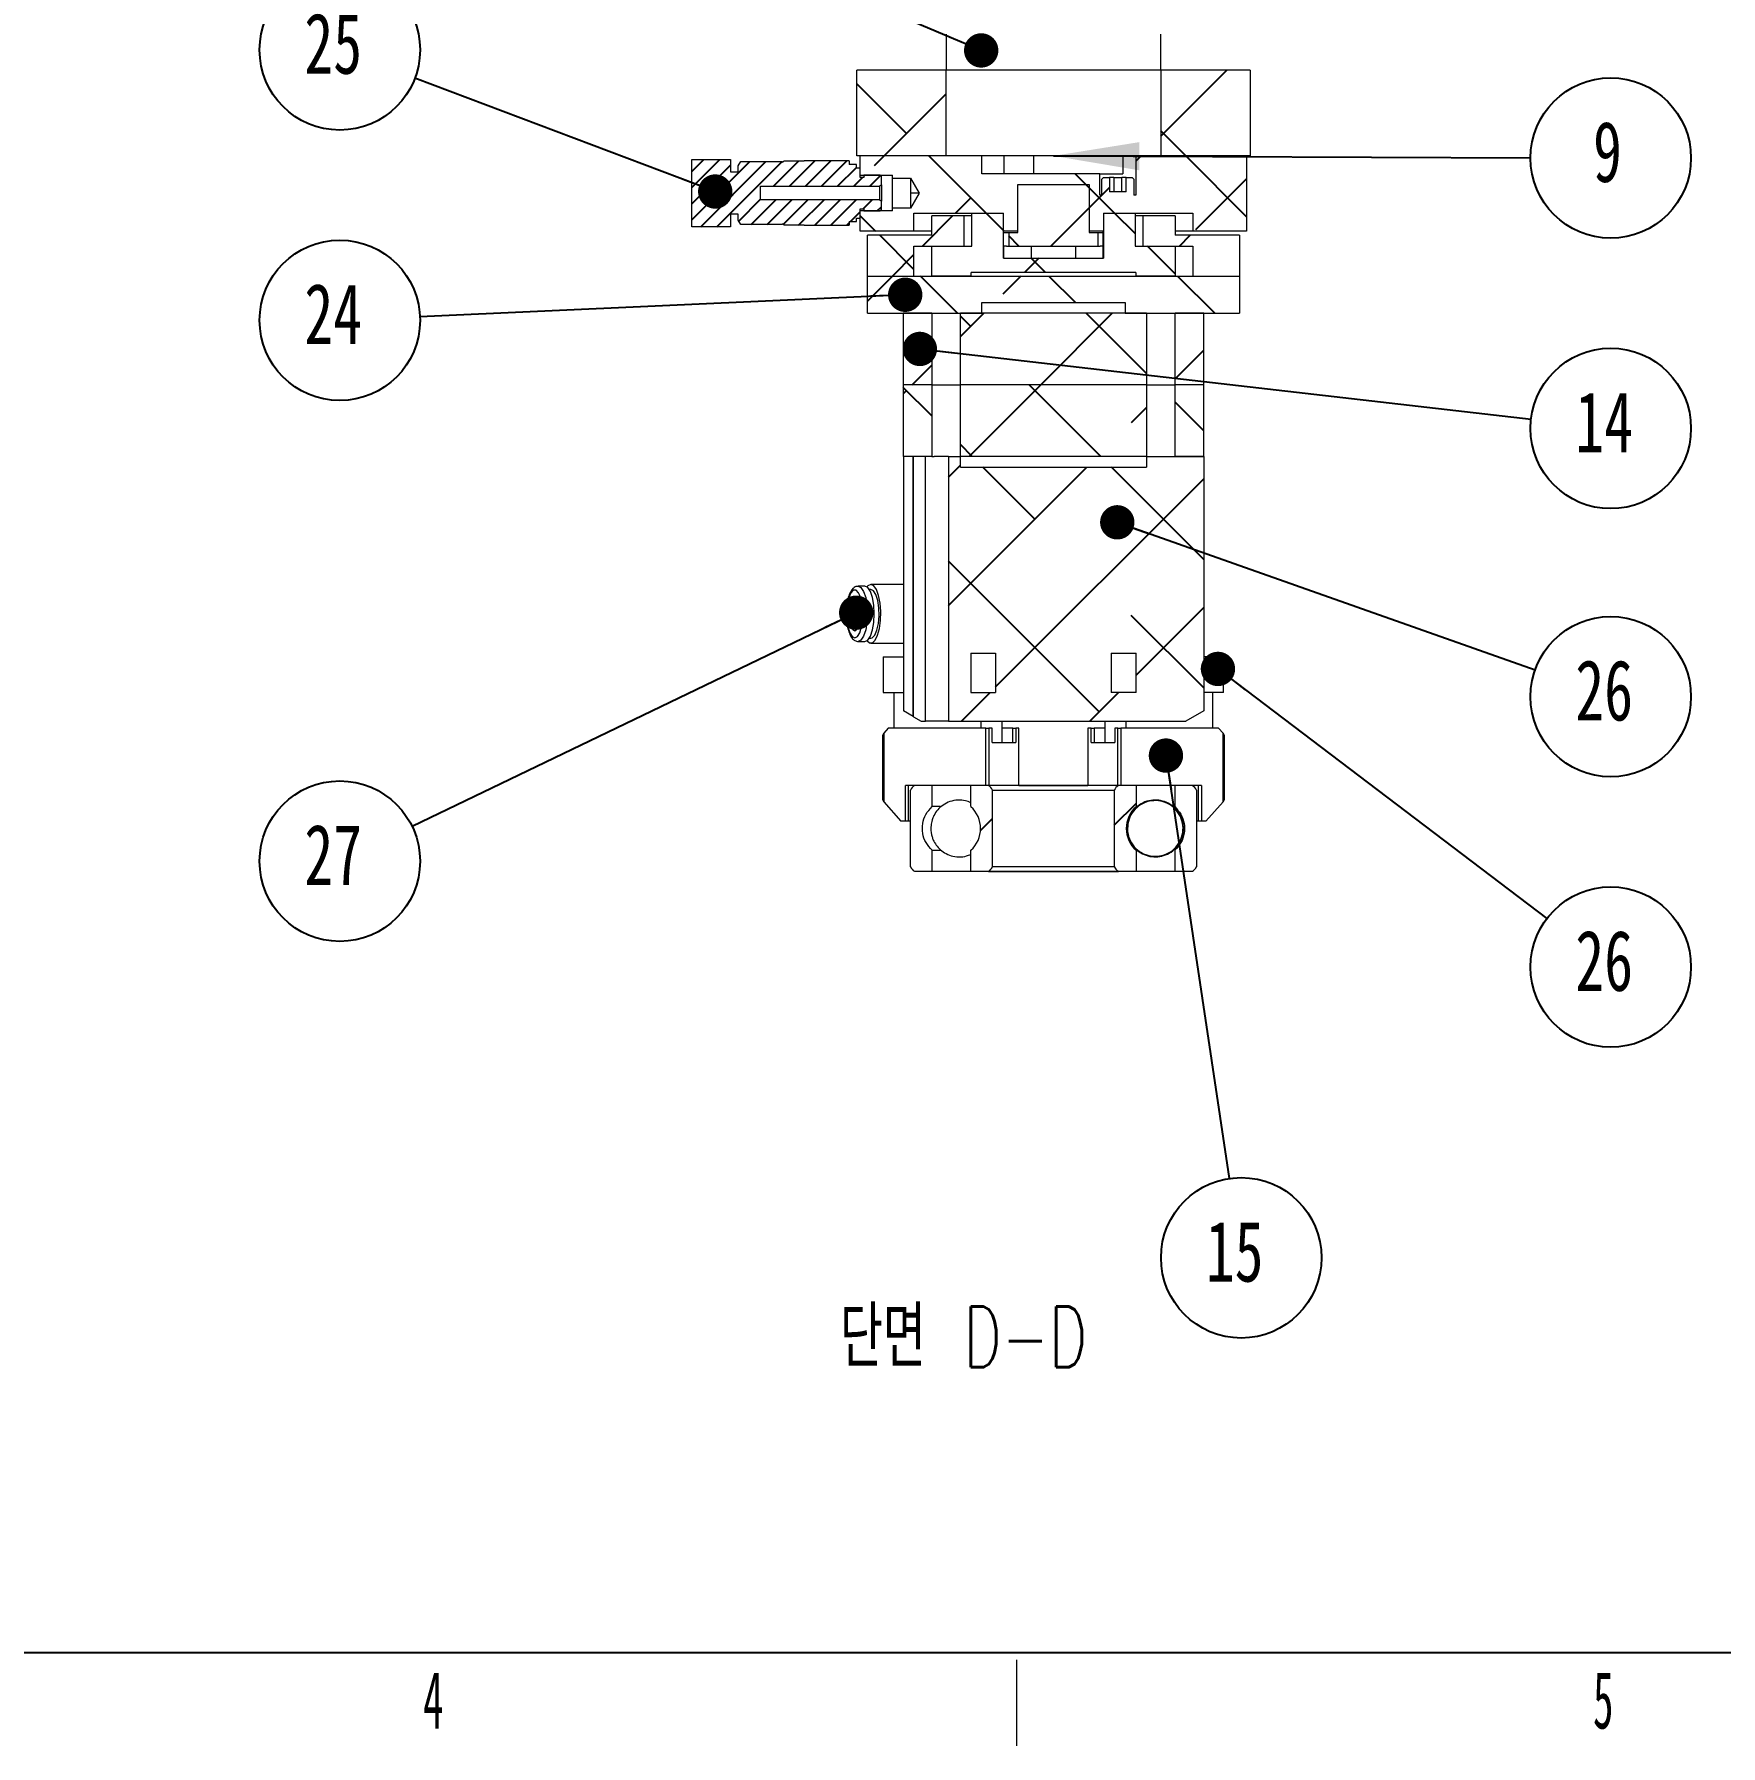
# Model space of a CAD drawing. Header units: millimetres. Extents: x 19 to 1665, y -46 to 1184.
# Drawn here: x 542.7 to 778.4, y 8.2 to 247.4 of the extents above; entities that cross this region are included whole.
import ezdxf

# ---------------------------------------------------------------- set-up
doc = ezdxf.new("R2010")
doc.units = ezdxf.units.MM
doc.header["$LTSCALE"] = 4
doc.layers.add('12', color=4, linetype='Continuous')
doc.layers.add('5', color=11, linetype='Continuous')
doc.styles.add('SLDTEXTSTYLE18', font='TXT', dxfattribs={"width": 0.7, "bigfont": 'bigfont'})
doc.styles.add('SLDTEXTSTYLE2', font='TXT', dxfattribs={"width": 0.7})
doc.styles.add('SLDTEXTSTYLE5', font='TXT', dxfattribs={"width": 0.525})
doc.dimstyles.new('SLDDIMSTYLE0', dxfattribs={"dimtxt": 0.18, "dimasz": 4.8, "dimexe": 0, "dimexo": 0.0625, "dimgap": 0, "dimtad": 0, "dimtih": 1, "dimtoh": 1, "dimdec": 0, "dimrnd": 1e-09, "dimzin": 0, "dimdsep": 46, "dimtxsty": 'Standard', "dimblk1": 'DOT', "dimblk2": 'DOT', "dimsah": 1, "dimcen": 0.09, "dimadec": 0, "dimazin": 0, "dimtfac": 4.8, "dimtdec": 0, "dimtofl": 0, "dimtmove": 0, "dimatfit": 3, "dimldrblk": 'DOT', "dimfxl": 0, "dimfrac": 2, "dimtolj": 1, "dimtzin": 0, "dimarcsym": 0})
doc.dimstyles.new('SLDDIMSTYLE1', dxfattribs={"dimtxt": 0.18, "dimasz": 12, "dimexe": 0, "dimexo": 0.0625, "dimgap": 0, "dimtad": 0, "dimtih": 1, "dimtoh": 1, "dimdec": 0, "dimrnd": 1e-09, "dimzin": 0, "dimdsep": 46, "dimtxsty": 'Standard', "dimsah": 1, "dimcen": 0.09, "dimadec": 0, "dimazin": 0, "dimtfac": 12, "dimtdec": 0, "dimtofl": 0, "dimtmove": 0, "dimatfit": 3, "dimfxl": 0, "dimfrac": 2, "dimtolj": 1, "dimtzin": 0, "dimarcsym": 0})

# ---------------------------------------------------------------- blocks, each defined once
blk = doc.blocks.new('블록12')
blk.add_line((31.99, 21.2), (1651.99, 21.2))
at = {"color": 9, "linetype": 'Continuous', "lineweight": 18}
blk.add_line((679.99, 8.18), (679.99, 20.18), dxfattribs=at)
blk = doc.blocks.new('SW_NOTE_0_17')
at = {"layer": '12', "color": 0}
blk.add_circle((11.21, -0.04), 11.21, dxfattribs=at)
at = {"layer": '12', "color": 0, "insert": (10.75, 5.09), "char_height": 8.47, "attachment_point": 2, "style": 'SLDTEXTSTYLE2'}
blk.add_mtext('9', dxfattribs=at)
blk = doc.blocks.new('SW_NOTE_0_18')
at = {"layer": '12', "color": 0}
blk.add_circle((11.14, -1.28), 11.21, dxfattribs=at)
at = {"layer": '12', "color": 0, "insert": (10.22, 3.85), "char_height": 8.467, "attachment_point": 2, "style": 'SLDTEXTSTYLE2'}
blk.add_mtext('14', dxfattribs=at)
blk = doc.blocks.new('_Dot')
at = {"color": 0, "linetype": 'ByBlock', "lineweight": -2}
blk.add_line((-0.5, 0), (-1, 0), dxfattribs=at)
at = {"color": 0, "linetype": 'ByBlock', "const_width": 0.5}
blk.add_lwpolyline([(-0.25, 0, 1), (0.25, 0, 1)], format="xyb", close=True, dxfattribs=at)
blk = doc.blocks.new('SW_NOTE_0_19')
at = {"layer": '12', "color": 0}
blk.add_circle((10.57, -3.74), 11.21, dxfattribs=at)
at = {"layer": '12', "color": 0, "insert": (9.65, 1.4), "char_height": 8.467, "attachment_point": 2, "style": 'SLDTEXTSTYLE2'}
blk.add_mtext('26', dxfattribs=at)
blk = doc.blocks.new('SW_NOTE_0_20')
at = {"layer": '12', "color": 0}
blk.add_circle((8.93, -6.78), 11.21, dxfattribs=at)
at = {"layer": '12', "color": 0, "insert": (8.01, -1.64), "char_height": 8.467, "attachment_point": 2, "style": 'SLDTEXTSTYLE2'}
blk.add_mtext('26', dxfattribs=at)
blk = doc.blocks.new('SW_NOTE_0_21')
at = {"layer": '12', "color": 0}
blk.add_circle((1.66, -11.09), 11.21, dxfattribs=at)
at = {"layer": '12', "color": 0, "insert": (0.74, -5.95), "char_height": 8.467, "attachment_point": 2, "style": 'SLDTEXTSTYLE2'}
blk.add_mtext('15', dxfattribs=at)
blk = doc.blocks.new('SW_NOTE_0_22')
at = {"layer": '12', "color": 0}
blk.add_circle((-10.1, -4.86), 11.21, dxfattribs=at)
at = {"layer": '12', "color": 0, "insert": (-11.02, 0.28), "char_height": 8.467, "attachment_point": 2, "style": 'SLDTEXTSTYLE2'}
blk.add_mtext('27', dxfattribs=at)
blk = doc.blocks.new('SW_NOTE_0_23')
at = {"layer": '12', "color": 0}
blk.add_circle((-11.2, -0.51), 11.21, dxfattribs=at)
at = {"layer": '12', "color": 0, "insert": (-12.12, 4.63), "char_height": 8.467, "attachment_point": 2, "style": 'SLDTEXTSTYLE2'}
blk.add_mtext('24', dxfattribs=at)
blk = doc.blocks.new('SW_NOTE_0_24')
at = {"layer": '12', "color": 0}
blk.add_circle((-10.49, 3.96), 11.21, dxfattribs=at)
at = {"layer": '12', "color": 0, "insert": (-11.41, 9.09), "char_height": 8.467, "attachment_point": 2, "style": 'SLDTEXTSTYLE2'}
blk.add_mtext('25', dxfattribs=at)

msp = doc.modelspace()

# ---------------------------------------------------------------- hatches: boundary and pattern name
at = {"layer": '5'}
h = msp.add_hatch(dxfattribs=at)
h.set_pattern_fill('ANSI38', color=256, scale=4, style=0)
h.paths.add_polyline_path([(657.6, 242.38), (657.6, 230.38), (670.1, 230.38), (670.1, 242.38)], flags=0)
h = msp.add_hatch(dxfattribs=at)
h.set_pattern_fill('ANSI38', color=256, scale=4, style=0)
h.paths.add_polyline_path([(712.6, 230.38), (712.6, 242.38), (700.1, 242.38), (700.1, 230.38)], flags=0)
h = msp.add_hatch(dxfattribs=at)
h.set_pattern_fill('ANSI31', color=256, scale=0.5, style=0)
h.paths.add_polyline_path([(658.1, 228.68), (657.55, 228.68), (657.55, 229.17), (656.55, 229.17), (656.55, 229.68), (650.25, 229.68), (647.45, 229.68), (647.25, 229.48), (647.25, 229.58), (641.39, 229.58), (641.05, 228.98), (641.05, 228.13), (639.95, 228.13), (639.95, 229.88), (634.55, 229.88), (634.55, 220.48), (639.95, 220.48), (639.95, 222.23), (641.05, 222.23), (641.05, 221.38), (641.39, 220.78), (647.25, 220.78), (647.25, 220.88), (647.45, 220.68), (650.25, 220.68), (656.55, 220.68), (656.55, 221.19), (657.55, 221.19), (657.55, 221.68), (658.1, 221.68), (658.1, 222.98), (658.6, 222.98), (658.6, 222.68), (660.9, 222.68), (661.05, 222.83), (661.05, 224.03), (660.85, 224.23), (644.15, 224.23), (644.15, 226.13), (660.85, 226.13), (661.05, 226.33), (661.05, 227.53), (660.9, 227.68), (658.6, 227.68), (658.6, 227.38), (658.1, 227.38)], flags=0)
h = msp.add_hatch(dxfattribs=at)
h.set_pattern_fill('ANSI38', color=256, scale=4, angle=90, style=0)
edge = h.paths.add_edge_path(flags=0)
edge.add_line((695.25, 227.38), (695.25, 225.38))
edge.add_line((695.25, 225.38), (692.95, 225.38))
edge.add_line((692.95, 225.38), (692.95, 227.38))
edge.add_line((692.95, 227.38), (692.1, 227.38))
edge.add_line((692.1, 227.38), (691.85, 227.13))
edge.add_line((691.85, 227.13), (691.85, 224.88))
edge.add_line((691.85, 224.88), (691.6, 224.88))
edge.add_line((691.6, 224.88), (691.6, 227.88))
edge.add_line((691.6, 227.88), (675.1, 227.88))
edge.add_line((675.1, 227.88), (675.1, 230.38))
edge.add_line((675.1, 230.38), (658.1, 230.38))
edge.add_line((658.1, 230.38), (658.1, 227.68))
edge.add_line((658.1, 227.68), (662.6, 227.68))
edge.add_line((662.6, 227.68), (662.6, 227.28))
edge.add_line((662.6, 227.28), (665.1, 227.28))
edge.add_line((665.1, 227.28), (666.31, 225.18))
edge.add_spline(control_points=[(666.31, 225.18), (666.31, 225.18), (666.31, 225.18), (666.31, 225.18), (665.9, 224.48), (665.5, 223.78), (665.1, 223.08)], knot_values=[0, 0, 0, 0, 0, 0, 0, 0.002425, 0.002425, 0.002425, 0.002425], weights=[1, 1, 1, 1, 1, 1, 1], degree=3, periodic=0)
edge.add_line((665.1, 223.08), (662.6, 223.08))
edge.add_line((662.6, 223.08), (662.6, 222.68))
edge.add_line((662.6, 222.68), (658.1, 222.68))
edge.add_line((658.1, 222.68), (658.1, 219.88))
edge.add_line((658.1, 219.88), (665.6, 219.88))
edge.add_line((665.6, 219.88), (665.6, 222.38))
edge.add_line((665.6, 222.38), (678.1, 222.38))
edge.add_line((678.1, 222.38), (678.1, 219.88))
edge.add_line((678.1, 219.88), (680.1, 219.88))
edge.add_line((680.1, 219.88), (680.1, 226.38))
edge.add_line((680.1, 226.38), (690.1, 226.38))
edge.add_line((690.1, 226.38), (690.1, 219.88))
edge.add_line((690.1, 219.88), (692.1, 219.88))
edge.add_line((692.1, 219.88), (692.1, 222.38))
edge.add_line((692.1, 222.38), (704.6, 222.38))
edge.add_line((704.6, 222.38), (704.6, 219.88))
edge.add_line((704.6, 219.88), (712.1, 219.88))
edge.add_line((712.1, 219.88), (712.1, 230.38))
edge.add_line((712.1, 230.38), (696.6, 230.38))
edge.add_line((696.6, 230.38), (696.6, 224.88))
edge.add_line((696.6, 224.88), (696.35, 224.88))
edge.add_line((696.35, 224.88), (696.35, 227.13))
edge.add_line((696.35, 227.13), (696.1, 227.38))
edge.add_line((696.1, 227.38), (695.25, 227.38))
h = msp.add_hatch(dxfattribs=at)
h.set_pattern_fill('ANSI38', color=256, scale=4, style=0)
h.paths.add_polyline_path([(690.1, 226.38), (680.1, 226.38), (680.1, 219.68), (678.86, 219.68), (678.86, 217.78), (691.33, 217.78), (691.33, 219.68), (690.1, 219.68)], flags=0)
h = msp.add_hatch(dxfattribs=at)
h.set_pattern_fill('ANSI38', color=256, scale=4, style=0)
h.paths.add_polyline_path([(665.6, 213.58), (665.6, 217.78), (672.6, 217.78), (672.6, 221.98), (668.1, 221.98), (668.1, 219.28), (659.1, 219.28), (659.1, 213.58)], flags=0)
h = msp.add_hatch(dxfattribs=at)
h.set_pattern_fill('ANSI38', color=256, scale=4, angle=90, style=0)
h.paths.add_polyline_path([(673.7, 217.78), (668.1, 217.78), (668.1, 213.58), (673.6, 213.58), (673.6, 214.08), (696.6, 214.08), (696.6, 213.58), (702.1, 213.58), (702.1, 217.78), (696.5, 217.78), (696.5, 222.38), (692.1, 222.38), (692.1, 216.08), (678.1, 216.08), (678.1, 222.38), (673.7, 222.38)], flags=0)
h = msp.add_hatch(dxfattribs=at)
h.set_pattern_fill('ANSI38', color=256, scale=4, style=0)
h.paths.add_polyline_path([(697.6, 221.98), (697.6, 217.78), (704.6, 217.78), (704.6, 213.58), (711.1, 213.58), (711.1, 219.28), (702.1, 219.28), (702.1, 221.98)], flags=0)
h = msp.add_hatch(dxfattribs=at)
h.set_pattern_fill('ANSI38', color=256, scale=4, angle=90, style=0)
h.paths.add_polyline_path([(675.1, 208.38), (675.1, 209.88), (695.1, 209.88), (695.1, 208.38), (711.1, 208.38), (711.1, 213.58), (659.1, 213.58), (659.1, 208.38)], flags=0)
h = msp.add_hatch(dxfattribs=at)
h.set_pattern_fill('ANSI38', color=256, scale=4, style=0)
h.paths.add_polyline_path([(668.1, 198.38), (668.1, 208.38), (664.1, 208.38), (664.1, 198.38)], flags=0)
h = msp.add_hatch(dxfattribs=at)
h.set_pattern_fill('ANSI38', color=256, scale=4, style=0)
h.paths.add_polyline_path([(672.1, 208.38), (672.1, 198.38), (698.1, 198.38), (698.1, 208.38)], flags=0)
h = msp.add_hatch(dxfattribs=at)
h.set_pattern_fill('ANSI38', color=256, scale=4, style=0)
h.paths.add_polyline_path([(702.1, 208.38), (702.1, 198.38), (706.1, 198.38), (706.1, 208.38)], flags=0)
h = msp.add_hatch(dxfattribs=at)
h.set_pattern_fill('ANSI38', color=256, scale=4, angle=90, style=0)
h.paths.add_polyline_path([(668.1, 188.38), (668.1, 198.38), (664.1, 198.38), (664.1, 188.38)], flags=0)
h = msp.add_hatch(dxfattribs=at)
h.set_pattern_fill('ANSI38', color=256, scale=4, angle=90, style=0)
h.paths.add_polyline_path([(672.1, 198.38), (672.1, 188.38), (698.1, 188.38), (698.1, 198.38)], flags=0)
h = msp.add_hatch(dxfattribs=at)
h.set_pattern_fill('ANSI38', color=256, scale=4, angle=90, style=0)
h.paths.add_polyline_path([(702.1, 198.38), (702.1, 188.38), (706.1, 188.38), (706.1, 198.38)], flags=0)
h = msp.add_hatch(dxfattribs=at)
h.set_pattern_fill('ANSI38', color=256, scale=4, style=0)
h.paths.add_polyline_path([(706.1, 152.83), (706.1, 188.38), (698.1, 188.38), (698.1, 186.88), (672.1, 186.88), (672.1, 188.38), (670.42, 188.38), (670.42, 151.38), (703.6, 151.38)], flags=0)
h.paths.add_polyline_path([(677.01, 155.38), (673.55, 155.38), (673.55, 160.88), (677.01, 160.88)], flags=0)
h.paths.add_polyline_path([(696.64, 160.88), (696.64, 155.38), (693.18, 155.38), (693.18, 160.88)], flags=0)
h = msp.add_hatch(dxfattribs=at)
h.set_pattern_fill('ANSI32', color=256, scale=4, style=0)
edge = h.paths.add_edge_path(flags=0)
edge.add_line((668.15, 130.38), (668.15, 133.34))
edge.add_spline(control_points=[(668.15, 133.34), (667.81, 133.64), (667.51, 134.01), (667.29, 134.4), (667.07, 134.8), (666.91, 135.24), (666.84, 135.69), (666.76, 136.14), (666.76, 136.61), (666.83, 137.06), (666.91, 137.51), (667.06, 137.95), (667.28, 138.35), (667.51, 138.75), (667.8, 139.12), (668.15, 139.43)], knot_values=[0, 0, 0, 0, 0.001366, 0.001366, 0.001366, 0.002733, 0.002733, 0.002733, 0.004099, 0.004099, 0.004099, 0.005465, 0.005465, 0.005465, 0.006846, 0.006846, 0.006846, 0.006846], weights=[1, 1, 1, 1, 1, 1, 1, 1, 1, 1, 1, 1, 1, 1, 1, 1], degree=3, periodic=0)
edge.add_line((668.15, 139.43), (668.15, 142.38))
edge.add_line((668.15, 142.38), (665.7, 142.38))
edge.add_line((665.7, 142.38), (665.68, 142.37))
edge.add_arc((666.38, 141.16), 1.4, 120, 156.3677)
edge.add_line((665.1, 141.72), (665.1, 131.04))
edge.add_arc((666.38, 131.61), 1.4, 203.6323, 240)
edge.add_line((665.68, 130.39), (665.7, 130.38))
edge.add_line((665.7, 130.38), (668.15, 130.38))
h = msp.add_hatch(dxfattribs=at)
h.set_pattern_fill('ANSI32', color=256, scale=4, style=0)
edge = h.paths.add_edge_path(flags=0)
edge.add_line((673.55, 142.38), (673.55, 139.43))
edge.add_arc((670.85, 136.38), 4.07, -48.4285, 48.4285, ccw=False)
edge.add_line((673.55, 133.34), (673.55, 130.38))
edge.add_line((673.55, 130.38), (676, 130.38))
edge.add_line((676, 130.38), (676.01, 130.39))
edge.add_arc((675.31, 131.61), 1.4, 300, 336.3677)
edge.add_line((676.6, 131.04), (676.6, 141.72))
edge.add_arc((675.31, 141.16), 1.4, 23.6323, 60)
edge.add_line((676.01, 142.37), (676, 142.38))
edge.add_line((676, 142.38), (673.55, 142.38))
h = msp.add_hatch(dxfattribs=at)
h.set_pattern_fill('ANSI32', color=256, scale=4, style=0)
edge = h.paths.add_edge_path(flags=0)
edge.add_line((696.65, 130.38), (696.65, 133.34))
edge.add_arc((699.35, 136.38), 4.07, 131.5715, 228.4285, ccw=False)
edge.add_line((696.65, 139.43), (696.65, 142.38))
edge.add_line((696.65, 142.38), (694.2, 142.38))
edge.add_line((694.2, 142.38), (694.18, 142.37))
edge.add_arc((694.88, 141.16), 1.4, 120, 156.3677)
edge.add_line((693.6, 141.72), (693.6, 131.04))
edge.add_arc((694.88, 131.61), 1.4, 203.6323, 240)
edge.add_line((694.18, 130.39), (694.2, 130.38))
edge.add_line((694.2, 130.38), (696.65, 130.38))
h = msp.add_hatch(dxfattribs=at)
h.set_pattern_fill('ANSI32', color=256, scale=4, style=0)
edge = h.paths.add_edge_path(flags=0)
edge.add_line((702.05, 142.38), (702.05, 139.43))
edge.add_spline(control_points=[(702.05, 139.43), (702.39, 139.13), (702.68, 138.76), (702.9, 138.36), (703.12, 137.96), (703.28, 137.52), (703.36, 137.07), (703.43, 136.63), (703.43, 136.16), (703.36, 135.71), (703.28, 135.26), (703.13, 134.82), (702.91, 134.42), (702.69, 134.01), (702.39, 133.64), (702.05, 133.34)], knot_values=[0, 0, 0, 0, 0.001366, 0.001366, 0.001366, 0.002733, 0.002733, 0.002733, 0.004099, 0.004099, 0.004099, 0.005465, 0.005465, 0.005465, 0.006846, 0.006846, 0.006846, 0.006846], weights=[1, 1, 1, 1, 1, 1, 1, 1, 1, 1, 1, 1, 1, 1, 1, 1], degree=3, periodic=0)
edge.add_line((702.05, 133.34), (702.05, 130.38))
edge.add_line((702.05, 130.38), (704.5, 130.38))
edge.add_line((704.5, 130.38), (704.51, 130.39))
edge.add_arc((703.81, 131.61), 1.4, 300, 336.3677)
edge.add_line((705.1, 131.04), (705.1, 141.72))
edge.add_arc((703.81, 141.16), 1.4, 23.6323, 60)
edge.add_line((704.51, 142.37), (704.5, 142.38))
edge.add_line((704.5, 142.38), (702.05, 142.38))
h = msp.add_hatch(dxfattribs=at)
h.set_pattern_fill('ANSI32', color=256, scale=4, style=0)
edge = h.paths.add_edge_path(flags=0)
edge.add_spline(control_points=[(695.44, 136.38), (695.44, 136.11), (695.47, 135.84), (695.52, 135.57), (695.61, 135.15), (695.78, 134.73), (696.01, 134.36), (696.23, 133.99), (696.53, 133.65), (696.86, 133.37), (697.2, 133.1), (697.59, 132.88), (698, 132.73), (698.41, 132.58), (698.85, 132.5), (699.28, 132.5), (699.72, 132.49), (700.16, 132.56), (700.57, 132.7), (700.98, 132.84), (701.38, 133.05), (701.72, 133.32), (702.06, 133.59), (702.36, 133.92), (702.6, 134.29), (702.83, 134.65), (703.01, 135.07), (703.11, 135.49), (703.21, 135.91), (703.24, 136.36), (703.19, 136.79), (703.14, 137.22), (703.02, 137.66), (702.84, 138.05), (702.65, 138.44), (702.39, 138.81), (702.09, 139.12), (701.78, 139.43), (701.42, 139.69), (701.03, 139.88), (700.64, 140.07), (700.21, 140.19), (699.77, 140.25), (699.34, 140.3), (698.9, 140.27), (698.47, 140.18), (698.05, 140.08), (697.63, 139.91), (697.26, 139.68), (696.89, 139.45), (696.56, 139.15), (696.29, 138.81), (696.02, 138.47), (695.8, 138.08), (695.66, 137.67), (695.51, 137.26), (695.44, 136.82), (695.44, 136.38)], knot_values=[0, 0, 0, 0, 0.000817, 0.000817, 0.000817, 0.002134, 0.002134, 0.002134, 0.003451, 0.003451, 0.003451, 0.004768, 0.004768, 0.004768, 0.006085, 0.006085, 0.006085, 0.007401, 0.007401, 0.007401, 0.008718, 0.008718, 0.008718, 0.010035, 0.010035, 0.010035, 0.011352, 0.011352, 0.011352, 0.012669, 0.012669, 0.012669, 0.013986, 0.013986, 0.013986, 0.015303, 0.015303, 0.015303, 0.01662, 0.01662, 0.01662, 0.017936, 0.017936, 0.017936, 0.019253, 0.019253, 0.019253, 0.02057, 0.02057, 0.02057, 0.021887, 0.021887, 0.021887, 0.023204, 0.023204, 0.023204, 0.024521, 0.024521, 0.024521, 0.024521], weights=[1, 1, 1, 1, 1, 1, 1, 1, 1, 1, 1, 1, 1, 1, 1, 1, 1, 1, 1, 1, 1, 1, 1, 1, 1, 1, 1, 1, 1, 1, 1, 1, 1, 1, 1, 1, 1, 1, 1, 1, 1, 1, 1, 1, 1, 1, 1, 1, 1, 1, 1, 1, 1, 1, 1, 1, 1, 1], degree=3, periodic=0)

# ---------------------------------------------------------------- linework, layer by layer
at = {"color": 7, "linetype": 'Continuous', "lineweight": 18}
for p, q in [((670.1, 247.38), (670.1, 242.38)), ((700.1, 242.38), (700.1, 247.38)), ((657.6, 230.38), (657.6, 242.38)), ((670.1, 242.38), (657.6, 242.38)), ((670.1, 230.38), (670.1, 242.38)), ((700.1, 242.38), (670.1, 242.38)), ((700.1, 242.38), (700.1, 230.38)), ((712.6, 242.38), (700.1, 242.38)), ((712.6, 242.38), (712.6, 230.38)), ((634.55, 220.48), (634.55, 229.88)), ((634.55, 229.88), (639.95, 229.88)), ((639.95, 229.88), (639.95, 228.13)), ((647.25, 229.48), (647.45, 229.68)), ((647.45, 229.68), (650.25, 229.68)), ((656.55, 229.68), (650.25, 229.68)), ((656.55, 229.68), (656.55, 229.17)), ((670.1, 230.38), (657.6, 230.38)), ((658.1, 227.68), (658.1, 230.38)), ((675.1, 230.38), (658.1, 230.38)), ((675.1, 227.88), (675.1, 230.38)), ((678.17, 230.38), (675.1, 230.38)), ((678.17, 230.38), (678.17, 227.88)), ((682.32, 230.38), (678.17, 230.38)), ((682.32, 230.38), (682.32, 227.88)), ((694.8, 230.38), (682.32, 230.38)), ((694.8, 230.38), (694.8, 227.88)), ((696.6, 230.38), (694.8, 230.38)), ((696.6, 230.38), (696.6, 224.88)), ((712.1, 230.38), (696.6, 230.38)), ((712.6, 230.38), (700.1, 230.38)), ((712.1, 230.38), (712.1, 219.88)), ((639.95, 228.13), (641.05, 228.13)), ((641.05, 228.98), (641.39, 229.58)), ((641.05, 228.13), (641.05, 228.98)), ((641.39, 229.58), (647.25, 229.58)), ((647.25, 229.58), (647.25, 229.48)), ((657.55, 229.17), (656.55, 229.17)), ((657.55, 228.68), (657.55, 229.17)), ((658.1, 228.68), (657.55, 228.68)), ((658.1, 227.38), (658.1, 228.68)), ((658.1, 227.68), (662.6, 227.68)), ((658.6, 227.38), (658.1, 227.38)), ((658.6, 227.68), (658.6, 227.38)), ((660.9, 227.68), (658.6, 227.68)), ((660.9, 227.68), (661.05, 227.53)), ((661.05, 226.33), (661.05, 227.53)), ((662.6, 227.28), (662.6, 227.68)), ((662.6, 227.28), (665.1, 227.28)), ((662.6, 223.08), (662.6, 227.28)), ((665.1, 227.28), (666.31, 225.18)), ((665.1, 227.28), (665.1, 225.18)), ((691.6, 227.88), (675.1, 227.88)), ((691.6, 224.88), (691.6, 227.88)), ((691.6, 227.88), (694.8, 227.88)), ((691.85, 227.13), (692.1, 227.38)), ((692.1, 227.38), (692.95, 227.38)), ((692.95, 227.38), (692.95, 225.38)), ((693.53, 227.38), (692.95, 227.38)), ((693.53, 227.38), (693.53, 225.38)), ((693.53, 227.38), (694.66, 227.38)), ((694.66, 225.38), (694.66, 227.38)), ((695.25, 227.38), (694.66, 227.38)), ((695.25, 227.38), (696.1, 227.38)), ((695.25, 225.38), (695.25, 227.38)), ((696.1, 227.38), (696.35, 227.13)), ((644.15, 226.13), (660.85, 226.13)), ((644.15, 224.23), (644.15, 226.13)), ((661.05, 226.33), (660.85, 226.13)), ((660.85, 224.23), (660.85, 226.13)), ((661.05, 226.33), (661.05, 224.03)), ((666.31, 225.18), (665.1, 223.08)), ((665.1, 225.18), (665.1, 223.08)), ((666.31, 225.18), (665.1, 225.18)), ((680.1, 219.68), (680.1, 226.38)), ((680.1, 226.38), (690.1, 226.38)), ((680.1, 219.88), (680.1, 226.38)), ((690.1, 226.38), (690.1, 219.68)), ((690.1, 226.38), (690.1, 219.88)), ((691.85, 224.88), (691.6, 224.88)), ((691.85, 224.88), (691.85, 227.13)), ((695.25, 225.38), (692.95, 225.38)), ((696.35, 227.13), (696.35, 224.88)), ((696.6, 224.88), (696.35, 224.88)), ((660.85, 224.23), (644.15, 224.23)), ((658.1, 222.98), (658.6, 222.98)), ((658.1, 221.68), (658.1, 222.98)), ((658.1, 219.88), (658.1, 222.68)), ((662.6, 222.68), (658.1, 222.68)), ((658.6, 222.98), (658.6, 222.68)), ((658.6, 222.68), (660.9, 222.68)), ((660.85, 224.23), (661.05, 224.03)), ((661.05, 222.83), (660.9, 222.68)), ((661.05, 222.83), (661.05, 224.03)), ((662.6, 222.68), (662.6, 223.08)), ((665.1, 223.08), (662.6, 223.08)), ((639.95, 220.48), (634.55, 220.48)), ((641.05, 222.23), (639.95, 222.23)), ((639.95, 222.23), (639.95, 220.48)), ((641.05, 221.38), (641.05, 222.23)), ((641.39, 220.78), (641.05, 221.38)), ((647.25, 220.78), (641.39, 220.78)), ((647.45, 220.68), (647.25, 220.88)), ((647.25, 220.88), (647.25, 220.78)), ((650.25, 220.68), (647.45, 220.68)), ((650.25, 220.68), (656.55, 220.68)), ((656.55, 221.19), (657.55, 221.19)), ((656.55, 221.19), (656.55, 220.68)), ((657.55, 221.68), (658.1, 221.68)), ((657.55, 221.19), (657.55, 221.68)), ((665.6, 222.38), (678.1, 222.38)), ((665.6, 219.88), (665.6, 222.38)), ((668.1, 219.28), (668.1, 221.98)), ((672.6, 221.98), (668.1, 221.98)), ((672.6, 217.78), (672.6, 221.98)), ((673.7, 221.98), (672.6, 221.98)), ((673.7, 217.78), (673.7, 222.38)), ((673.7, 222.38), (678.1, 222.38)), ((678.1, 216.08), (678.1, 222.38)), ((678.1, 219.88), (678.1, 222.38)), ((692.1, 222.38), (692.1, 216.08)), ((692.1, 222.38), (696.5, 222.38)), ((692.1, 222.38), (704.6, 222.38)), ((692.1, 222.38), (692.1, 219.88)), ((696.5, 222.38), (696.5, 217.78)), ((697.6, 221.98), (696.5, 221.98)), ((702.1, 221.98), (697.6, 221.98)), ((697.6, 221.98), (697.6, 217.78)), ((702.1, 221.98), (702.1, 219.28)), ((704.6, 222.38), (704.6, 219.88)), ((665.6, 219.88), (658.1, 219.88)), ((659.1, 213.58), (659.1, 219.28)), ((668.1, 219.28), (659.1, 219.28)), ((668.1, 219.88), (665.6, 219.88)), ((665.6, 213.58), (665.6, 217.78)), ((665.6, 217.78), (672.6, 217.78)), ((668.1, 213.58), (668.1, 217.78)), ((668.1, 217.78), (673.7, 217.78)), ((680.1, 219.88), (678.1, 219.88)), ((678.13, 217.78), (678.13, 219.88)), ((678.13, 219.68), (678.86, 219.68)), ((678.13, 217.78), (678.13, 216.08)), ((678.55, 217.78), (678.13, 217.78)), ((678.55, 217.78), (678.86, 217.78)), ((678.86, 219.68), (678.86, 217.78)), ((678.86, 219.68), (680.1, 219.68)), ((678.86, 217.78), (691.33, 217.78)), ((682.03, 216.08), (682.03, 217.78)), ((688.16, 217.78), (688.16, 216.08)), ((692.1, 219.88), (690.1, 219.88)), ((690.1, 219.68), (691.33, 219.68)), ((691.33, 219.68), (692.07, 219.68)), ((691.33, 217.78), (691.33, 219.68)), ((691.33, 217.78), (691.64, 217.78)), ((692.07, 217.78), (691.64, 217.78)), ((692.07, 217.78), (692.07, 219.88)), ((692.07, 216.08), (692.07, 217.78)), ((696.5, 217.78), (702.1, 217.78)), ((697.6, 217.78), (704.6, 217.78)), ((704.6, 219.88), (702.1, 219.88)), ((711.1, 219.28), (702.1, 219.28)), ((702.1, 217.78), (702.1, 213.58)), ((712.1, 219.88), (704.6, 219.88)), ((704.6, 217.78), (704.6, 213.58)), ((711.1, 219.28), (711.1, 213.58)), ((678.1, 216.08), (692.1, 216.08)), ((659.1, 213.58), (665.6, 213.58)), ((659.1, 208.38), (659.1, 213.58)), ((659.1, 213.58), (711.1, 213.58)), ((673.6, 213.58), (668.1, 213.58)), ((696.6, 214.08), (673.6, 214.08)), ((673.6, 213.58), (673.6, 214.08)), ((696.6, 214.08), (696.6, 213.58)), ((702.1, 213.58), (696.6, 213.58)), ((704.6, 213.58), (711.1, 213.58)), ((711.1, 213.58), (711.1, 208.38)), ((659.1, 208.38), (675.1, 208.38)), ((664.1, 208.38), (664.1, 198.38)), ((668.1, 208.38), (664.1, 208.38)), ((668.1, 208.38), (668.1, 198.38)), ((672.1, 198.38), (672.1, 208.38)), ((698.1, 208.38), (672.1, 208.38)), ((675.1, 209.88), (695.1, 209.88)), ((675.1, 208.38), (675.1, 209.88)), ((695.1, 209.88), (695.1, 208.38)), ((695.1, 208.38), (711.1, 208.38)), ((698.1, 208.38), (698.1, 198.38)), ((702.1, 198.38), (702.1, 208.38)), ((706.1, 208.38), (702.1, 208.38)), ((706.1, 198.38), (706.1, 208.38)), ((664.1, 198.38), (664.1, 188.38)), ((668.1, 198.38), (664.1, 198.38)), ((668.1, 198.38), (668.1, 188.38)), ((668.1, 198.38), (672.1, 198.38)), ((672.1, 188.38), (672.1, 198.38)), ((698.1, 198.38), (672.1, 198.38)), ((698.1, 198.38), (698.1, 188.38)), ((698.1, 198.38), (702.1, 198.38)), ((702.1, 188.38), (702.1, 198.38)), ((706.1, 198.38), (702.1, 198.38)), ((706.1, 188.38), (706.1, 198.38)), ((668.1, 188.38), (664.1, 188.38)), ((664.14, 188.38), (664.14, 152.83)), ((665.49, 152.05), (665.49, 188.38)), ((665.54, 151.99), (665.54, 188.38)), ((667.22, 151.38), (667.22, 188.38)), ((668.1, 188.38), (668.45, 188.38)), ((670.42, 188.38), (668.45, 188.38)), ((670.42, 188.38), (670.42, 151.38)), ((670.42, 188.38), (672.1, 188.38)), ((672.1, 186.88), (672.1, 188.38)), ((698.1, 188.38), (672.1, 188.38)), ((672.1, 186.88), (698.1, 186.88)), ((698.1, 188.38), (698.1, 186.88)), ((698.1, 188.38), (706.1, 188.38)), ((706.1, 188.38), (702.1, 188.38)), ((706.1, 188.38), (706.1, 152.83)), ((658.73, 170.23), (657.79, 170.23)), ((664.14, 170.48), (659.58, 170.48)), ((659.58, 169.78), (659.35, 169.78)), ((659.35, 162.99), (659.58, 162.99)), ((657.79, 162.53), (658.73, 162.53)), ((659.58, 162.28), (664.14, 162.28)), ((661.31, 160.38), (661.31, 155.38)), ((661.31, 160.38), (664.14, 160.38)), ((673.55, 160.88), (677.01, 160.88)), ((673.55, 160.88), (673.55, 155.38)), ((677.01, 160.88), (677.01, 155.38)), ((693.18, 160.88), (696.64, 160.88)), ((693.18, 160.88), (693.18, 155.38)), ((696.64, 155.38), (696.64, 160.88)), ((708.88, 160.38), (706.1, 160.38)), ((708.88, 155.38), (708.88, 160.38)), ((661.31, 155.38), (664.14, 155.38)), ((662.81, 155.38), (662.81, 150.38)), ((673.55, 155.38), (677.01, 155.38)), ((696.64, 155.38), (693.18, 155.38)), ((708.88, 155.38), (706.1, 155.38)), ((707.38, 150.38), (707.38, 155.38)), ((665.49, 152.05), (664.14, 152.83)), ((665.54, 151.99), (665.49, 152.05)), ((665.54, 151.99), (666.6, 151.38)), ((666.6, 151.38), (667.22, 151.38)), ((670.42, 151.38), (667.22, 151.38)), ((670.42, 151.38), (703.6, 151.38)), ((674.94, 151.38), (674.94, 150.38)), ((677.94, 148.38), (677.94, 151.38)), ((692.26, 151.38), (692.26, 148.38)), ((695.26, 150.38), (695.26, 151.38)), ((706.1, 152.83), (703.6, 151.38)), ((661.26, 149.38), (661.39, 149.68)), ((661.26, 140.38), (661.26, 149.38)), ((662.01, 150.38), (661.39, 149.68)), ((661.39, 149.68), (661.39, 140.09)), ((675.66, 150.38), (662.01, 150.38)), ((675.66, 142.38), (675.66, 150.38)), ((675.66, 150.38), (676.07, 150.38)), ((676.07, 150.38), (676.07, 142.38)), ((676.52, 150.38), (676.07, 150.38)), ((676.52, 148.38), (676.52, 150.38)), ((676.52, 148.38), (679.82, 148.38)), ((679.41, 150.38), (677.94, 150.38)), ((679.41, 148.38), (679.41, 150.38)), ((679.41, 150.38), (679.82, 150.38)), ((679.82, 150.38), (679.82, 148.38)), ((680.27, 150.38), (679.82, 150.38)), ((680.27, 142.38), (680.27, 150.38)), ((689.92, 150.38), (689.92, 142.38)), ((690.37, 150.38), (689.92, 150.38)), ((690.37, 148.38), (690.37, 150.38)), ((690.37, 150.38), (690.78, 150.38)), ((690.37, 148.38), (693.67, 148.38)), ((690.78, 150.38), (690.78, 148.38)), ((692.26, 150.38), (690.78, 150.38)), ((693.67, 150.38), (693.67, 148.38)), ((694.12, 150.38), (693.67, 150.38)), ((694.12, 142.38), (694.12, 150.38)), ((694.12, 150.38), (694.53, 150.38)), ((694.53, 150.38), (694.53, 142.38)), ((708.18, 150.38), (694.53, 150.38)), ((708.8, 149.68), (708.18, 150.38)), ((708.8, 140.09), (708.8, 149.68)), ((708.8, 149.68), (708.94, 149.38)), ((708.94, 149.38), (708.94, 140.38)), ((664.4, 137.38), (664.4, 142.38)), ((665.7, 142.38), (664.4, 142.38)), ((664.81, 142.38), (664.81, 137.38)), ((665.1, 131.04), (665.1, 141.72)), ((665.68, 142.37), (665.7, 142.38)), ((668.15, 142.38), (665.7, 142.38)), ((668.15, 139.43), (668.15, 142.38)), ((668.69, 142.38), (668.15, 142.38)), ((673.55, 142.38), (668.69, 142.38)), ((673.55, 139.43), (673.55, 142.38)), ((676, 142.38), (673.55, 142.38)), ((676.01, 142.37), (676, 142.38)), ((676, 142.38), (676, 142.38)), ((676.07, 142.38), (676, 142.38)), ((694.18, 142.37), (676.01, 142.37)), ((680.27, 142.38), (676.07, 142.38)), ((676.6, 141.72), (693.6, 141.72)), ((676.6, 131.04), (676.6, 141.72)), ((680.27, 142.38), (689.92, 142.38)), ((694.12, 142.38), (689.92, 142.38)), ((693.6, 141.72), (693.6, 131.04)), ((694.19, 142.38), (694.12, 142.38)), ((694.2, 142.38), (694.18, 142.37)), ((694.19, 142.38), (694.2, 142.38)), ((696.65, 142.38), (694.2, 142.38)), ((696.65, 142.38), (696.65, 139.43)), ((701.5, 142.38), (696.65, 142.38)), ((702.05, 142.38), (701.5, 142.38)), ((702.05, 142.38), (702.05, 139.43)), ((704.5, 142.38), (702.05, 142.38)), ((704.5, 142.38), (704.51, 142.37)), ((705.79, 142.38), (704.5, 142.38)), ((705.1, 141.72), (705.1, 131.04)), ((705.38, 137.38), (705.38, 142.38)), ((705.79, 142.38), (705.79, 137.38)), ((661.39, 140.09), (661.26, 140.38)), ((661.39, 140.09), (663.78, 137.38)), ((669.28, 139.43), (668.15, 139.43)), ((706.41, 137.38), (708.8, 140.09)), ((708.94, 140.38), (708.8, 140.09)), ((664.4, 137.38), (663.78, 137.38)), ((664.81, 137.38), (664.4, 137.38)), ((665.1, 137.38), (664.81, 137.38)), ((705.38, 137.38), (705.1, 137.38)), ((705.79, 137.38), (705.38, 137.38)), ((706.41, 137.38), (705.79, 137.38)), ((668.15, 133.34), (669.28, 133.34)), ((668.15, 130.38), (668.15, 133.34)), ((673.55, 130.38), (673.55, 133.34)), ((696.65, 133.34), (696.65, 130.38)), ((702.05, 133.34), (702.05, 130.38)), ((665.7, 130.38), (665.68, 130.39)), ((668.15, 130.38), (665.7, 130.38)), ((673.55, 130.38), (668.15, 130.38)), ((676, 130.38), (673.55, 130.38)), ((676, 130.38), (676.01, 130.39)), ((694.2, 130.38), (676, 130.38)), ((676.01, 130.39), (694.18, 130.39)), ((693.6, 131.04), (676.6, 131.04)), ((694.18, 130.39), (694.2, 130.38)), ((696.65, 130.38), (694.2, 130.38)), ((702.05, 130.38), (696.65, 130.38)), ((704.5, 130.38), (702.05, 130.38)), ((704.51, 130.39), (704.5, 130.38))]:
    msp.add_line(p, q, dxfattribs=at)
at = {"color": 7, "linetype": 'Continuous', "lineweight": 18, "flags": 128}
for points in [[(657.8, 170.23), (658.2, 170.05), (658.57, 169.5), (658.86, 168.65), (659.04, 167.57), (659.11, 166.38), (659.04, 165.19), (658.86, 164.12), (658.57, 163.27), (658.2, 162.72), (657.79, 162.53)], [(658.73, 162.53), (659.14, 162.72), (659.51, 163.27), (659.8, 164.12), (659.98, 165.19), (660.05, 166.38), (659.98, 167.57), (659.8, 168.65), (659.51, 169.5), (659.14, 170.05), (658.73, 170.23), (658.73, 170.23)], [(659.58, 170.48), (659.16, 170.3), (659.02, 170.14)], [(659.02, 162.63), (659.37, 162.33), (659.79, 162.33), (660.19, 162.69), (660.53, 163.38), (660.79, 164.33), (660.94, 165.47), (660.98, 166.69), (660.88, 167.88), (660.67, 168.94), (660.37, 169.77), (659.99, 170.3), (659.58, 170.48), (659.58, 170.48)], [(657.32, 163.03), (657.69, 163.22), (658.03, 163.74), (658.28, 164.55), (658.43, 165.56), (658.46, 166.66), (658.37, 167.73), (658.17, 168.65), (657.87, 169.33), (657.51, 169.69), (657.13, 169.69), (656.78, 169.33), (656.48, 168.65), (656.27, 167.73), (656.18, 166.66), (656.21, 165.56), (656.36, 164.55), (656.62, 163.74), (656.95, 163.22), (657.32, 163.03)], [(657.32, 163.98), (657.01, 164.17), (656.74, 164.69), (656.56, 165.47), (656.5, 166.38), (656.56, 167.3), (656.74, 168.08), (657.01, 168.6), (657.32, 168.78), (657.64, 168.6), (657.9, 168.08), (658.08, 167.3), (658.14, 166.38), (658.08, 165.47), (657.9, 164.69), (657.64, 164.17), (657.32, 163.98)], [(657.65, 168.43), (657.38, 168.28), (657.16, 167.83), (657, 167.17), (656.95, 166.38), (657, 165.6), (657.16, 164.93), (657.38, 164.49), (657.65, 164.33)], [(659.58, 162.99), (659.77, 163.03), (660.13, 163.4), (660.43, 164.08), (660.64, 165.02), (660.73, 166.1), (660.7, 167.22), (660.55, 168.24), (660.29, 169.06), (659.95, 169.59), (659.58, 169.78), (659.58, 169.78)]]:
    msp.add_lwpolyline(points, dxfattribs=at)
at = {"color": 7, "linetype": 'Continuous', "lineweight": 18}
for centre, radius, start, end in [((666.38, 141.16), 1.4, 120, 156.3677), ((675.31, 141.16), 1.4, 23.6323, 60), ((694.88, 141.16), 1.4, 120, 156.3677), ((703.81, 141.16), 1.4, 23.6323, 60), ((670.85, 136.38), 4.07, 311.5715, 48.4285), ((699.35, 136.38), 4.07, 131.5715, 228.4285), ((666.38, 131.61), 1.4, 203.6323, 240), ((675.31, 131.61), 1.4, 300, 336.3677), ((694.88, 131.61), 1.4, 203.6323, 240), ((703.81, 131.61), 1.4, 300, 336.3677)]:
    msp.add_arc(centre, radius, start, end, dxfattribs=at)
for points, knots in [([(657.8, 170.2), (657.74, 170.21), (657.5, 170.24), (657.13, 170), (656.77, 169.57), (656.47, 168.89), (656.26, 167.97), (656.14, 166.97), (656.16, 166.32), (656.16, 166.03)], [0, 0, 0, 0, 0.0495186, 0.1840814, 0.3227859, 0.4964333, 0.680706, 0.8596485, 1, 1, 1, 1]), ([(657.64, 168.44), (657.63, 168.44), (657.62, 168.44), (657.72, 168.38), (657.89, 168.04), (658.03, 167.51), (658.12, 166.9), (658.11, 166.48), (658.11, 166.32)], [0, 0, 0, 0, 0.013601, 0.212415, 0.405237, 0.6171, 0.853663, 1, 1, 1, 1]), ([(656.16, 166.03), (656.16, 165.96), (656.16, 165.52), (656.27, 164.75), (656.49, 163.83), (656.8, 163.14), (657.2, 162.69), (657.57, 162.54), (657.77, 162.53), (657.79, 162.53)], [0, 0, 0, 0, 0.041414, 0.242094, 0.444749, 0.6534, 0.829275, 0.980289, 1, 1, 1, 1]), ([(658.11, 166.32), (658.11, 166.21), (658.12, 165.83), (658.03, 165.23), (657.88, 164.69), (657.69, 164.36), (657.66, 164.35), (657.64, 164.34)], [0, 0, 0, 0, 0.106674, 0.368447, 0.59868, 0.800619, 1, 1, 1, 1]), ([(668.15, 133.34), (667.83, 133.68), (667.21, 134.35), (666.76, 135.69), (666.76, 137.07), (667.2, 138.41), (667.83, 139.09), (668.15, 139.43)], [0, 0, 0, 0, 0.199575, 0.399149, 0.598724, 0.798299, 1, 1, 1, 1]), ([(673.55, 139.98), (673.3, 140.09), (672.73, 140.33), (671.72, 140.39), (670.64, 140.19), (669.67, 139.7), (668.91, 139.02), (668.41, 138.28), (668.11, 137.53), (667.98, 136.92), (667.97, 136.52), (667.96, 136.38)], [0, 0, 0, 0, 0.099329, 0.236032, 0.379265, 0.512921, 0.644182, 0.763344, 0.84756, 0.948647, 1, 1, 1, 1]), ([(703.29, 136.38), (703.26, 136.77), (703.22, 137.33), (702.9, 138.14), (702.49, 138.84), (701.79, 139.55), (700.88, 140.09), (699.81, 140.37), (698.69, 140.36), (697.59, 140.02), (696.65, 139.39), (696.01, 138.63), (695.62, 137.87), (695.4, 137.14), (695.37, 136.64), (695.36, 136.38)], [0, 0, 0, 0, 0.092671, 0.135496, 0.208319, 0.287858, 0.372899, 0.460693, 0.550127, 0.640971, 0.733907, 0.818334, 0.879158, 0.937897, 1, 1, 1, 1]), ([(695.44, 136.38), (695.48, 136.82), (695.57, 137.7), (696.24, 138.86), (697.22, 139.74), (698.45, 140.25), (699.78, 140.32), (701.06, 139.95), (702.14, 139.17), (702.9, 138.08), (703.26, 136.8), (703.18, 135.47), (702.66, 134.25), (701.77, 133.26), (700.6, 132.63), (699.28, 132.42), (697.97, 132.66), (696.81, 133.32), (695.95, 134.32), (695.5, 135.4), (695.45, 136.11), (695.44, 136.38)], [0, 0, 0, 0, 0.053689, 0.107377, 0.161066, 0.214755, 0.268444, 0.322132, 0.375821, 0.42951, 0.483199, 0.536887, 0.590576, 0.644265, 0.697953, 0.751642, 0.805331, 0.85902, 0.912708, 0.966397, 1, 1, 1, 1]), ([(702.05, 139.43), (702.36, 139.09), (702.98, 138.42), (703.43, 137.08), (703.43, 135.7), (702.99, 134.36), (702.36, 133.68), (702.05, 133.34)], [0, 0, 0, 0, 0.1995747, 0.3991494, 0.5987242, 0.7982989, 1, 1, 1, 1]), ([(667.96, 136.38), (667.99, 135.99), (668.04, 135.44), (668.34, 134.66), (668.7, 134.03), (669.3, 133.37), (670.09, 132.82), (671.06, 132.46), (672.14, 132.38), (673.01, 132.5), (673.44, 132.74), (673.55, 132.79)], [0, 0, 0, 0, 0.148273, 0.209665, 0.313048, 0.424095, 0.545985, 0.675908, 0.812542, 0.955702, 1, 1, 1, 1]), ([(695.36, 136.38), (695.39, 136), (695.43, 135.43), (695.74, 134.62), (696.16, 133.92), (696.86, 133.22), (697.77, 132.68), (698.84, 132.39), (699.96, 132.41), (701.06, 132.75), (702, 133.38), (702.64, 134.14), (703.03, 134.9), (703.25, 135.62), (703.28, 136.13), (703.29, 136.38)], [0, 0, 0, 0, 0.092671, 0.135496, 0.208319, 0.287858, 0.372899, 0.460693, 0.550127, 0.640971, 0.733907, 0.818334, 0.879158, 0.937897, 1, 1, 1, 1])]:
    msp.add_open_spline(points, degree=3, knots=knots, dxfattribs=at)

# ---------------------------------------------------------------- block references
at = {"color": 7, "linetype": 'Continuous'}
msp.add_blockref('블록12', (0, 0), dxfattribs=at)
at = {"layer": '12'}
for name, p in [('SW_NOTE_0_24', (595.85, 241.24)), ('SW_NOTE_0_17', (751.78, 230.12)), ('SW_NOTE_0_23', (596.56, 207.91)), ('SW_NOTE_0_18', (751.85, 193.57)), ('SW_NOTE_0_19', (752.42, 158.54)), ('SW_NOTE_0_22', (595.46, 136.67)), ('SW_NOTE_0_20', (754.06, 123.79)), ('SW_NOTE_0_21', (709.68, 87.47))]:
    msp.add_blockref(name, p, dxfattribs=at)

# ---------------------------------------------------------------- texts
at = {"layer": '12', "attachment_point": 2}
for s, insert, char_height, style in [('단면 D-D', (672.53, 69.56), 8.467, 'SLDTEXTSTYLE18'), ('4', (598.42, 18.59), 8, 'SLDTEXTSTYLE5'), ('5', (761.94, 18.59), 8, 'SLDTEXTSTYLE5')]:
    msp.add_mtext(s, dxfattribs=dict(at, insert=insert, char_height=char_height, style=style))

# ---------------------------------------------------------------- leaders
at = {"layer": '12'}
for points, dimstyle in [([(675, 245.12), (595.68, 278.63)], 'SLDDIMSTYLE0'), ([(637.83, 225.4), (595.85, 241.24)], 'SLDDIMSTYLE0'), ([(685.1, 230.38), (751.78, 230.12)], 'SLDDIMSTYLE1'), ([(664.38, 210.97), (596.56, 207.91)], 'SLDDIMSTYLE0'), ([(666.43, 203.4), (751.85, 193.57)], 'SLDDIMSTYLE0'), ([(694.02, 179.17), (752.42, 158.54)], 'SLDDIMSTYLE0'), ([(657.53, 166.54), (595.46, 136.67)], 'SLDDIMSTYLE0'), ([(708.09, 158.68), (754.06, 123.79)], 'SLDDIMSTYLE0'), ([(700.82, 146.57), (709.68, 87.47)], 'SLDDIMSTYLE0')]:
    msp.add_leader(points, dimstyle=dimstyle, dxfattribs=at)

doc.saveas('drawing.dxf')
